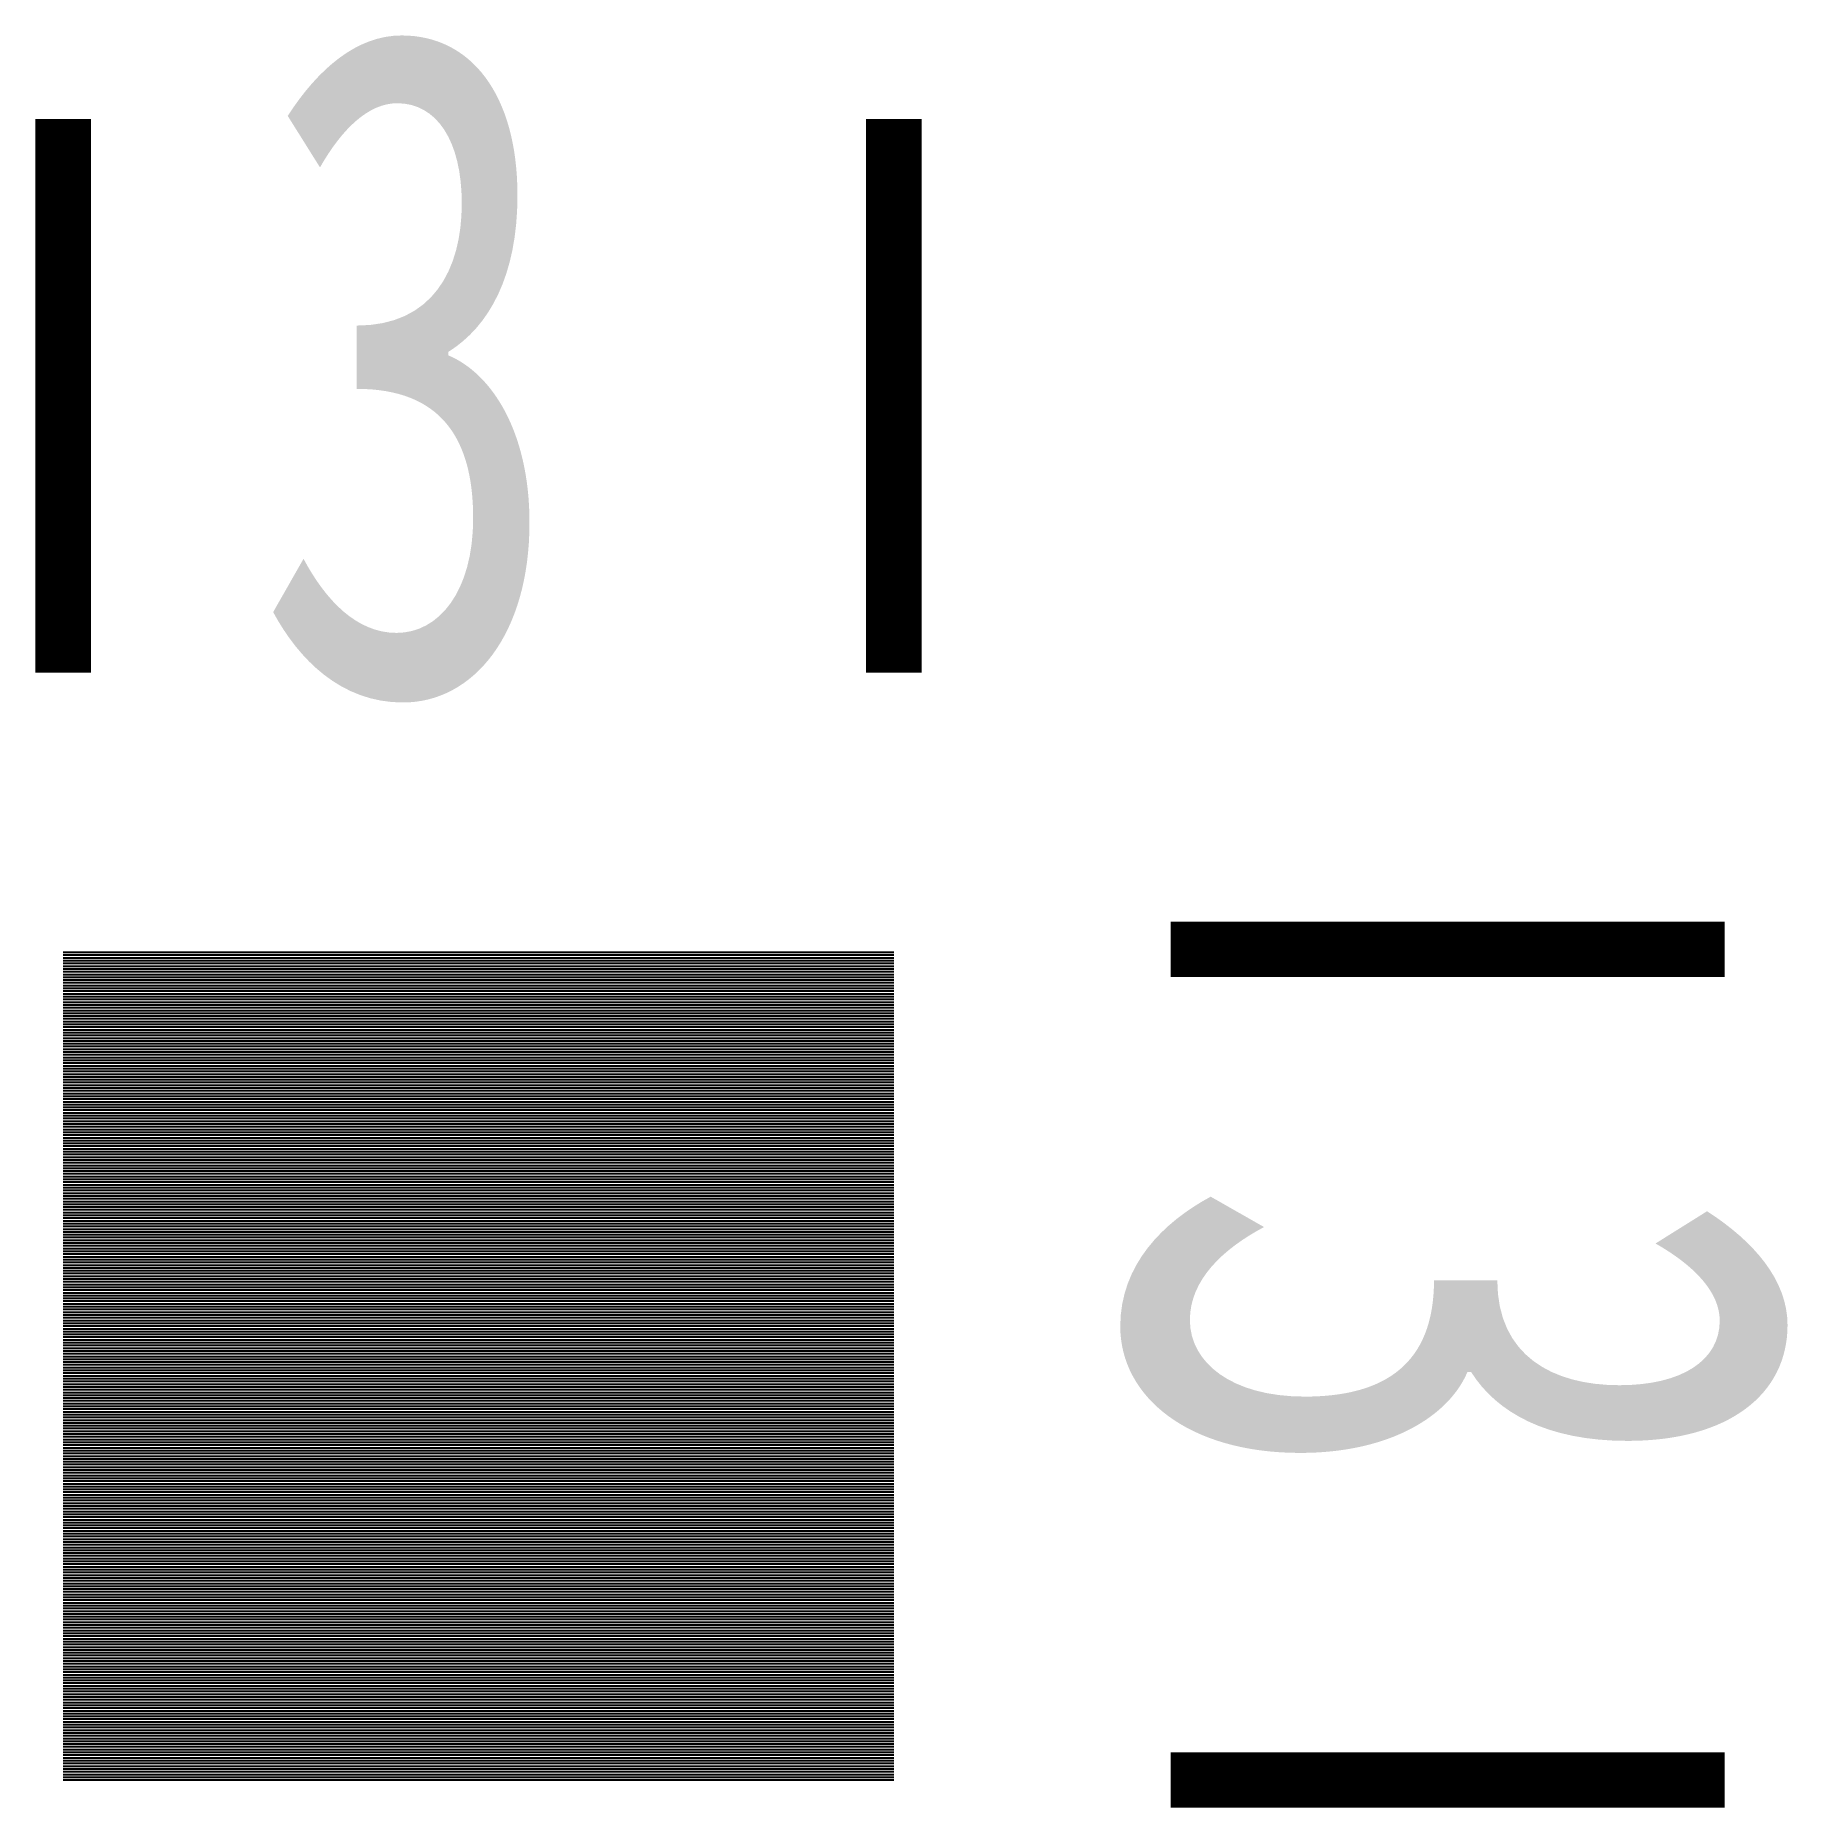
# Model space of a CAD drawing. Extents: x 6.45 to 9.62, y 2.26 to 5.46.
import ezdxf

# ---------------------------------------------------------------- set-up
doc = ezdxf.new("R2010")
doc.units = 0
doc.header["$MEASUREMENT"] = 0
doc.layers.get('0').update_dxf_attribs({"linetype": 'CONTINUOUS'})
doc.styles.add('LZ_FONTS_FS', font='hxm.ttf', dxfattribs={"width": 0.7})

msp = doc.modelspace()

# ---------------------------------------------------------------- hatches: boundary and pattern name
h = msp.add_hatch()
h.set_pattern_fill('SFS', color=256, scale=0.05, style=0, pattern_type=2)
h.set_pattern_definition([(0, (1.003119478603146, -1.193248673289315), (0, 0.005000000000000001), [])])
h.paths.add_polyline_path([(8.003119478603146, 3.806751326710685), (6.503119478603146, 3.806751326710685), (6.503119478603146, 2.306751326710685), (8.003119478603146, 2.306751326710685)])

# ---------------------------------------------------------------- linework, layer by layer
at = {"const_width": 0.1}
for points in [[(6.503119478603146, 5.306751326710685), (6.503119478603146, 4.306751326710685)], [(8.003119478603146, 5.306751326710685), (8.003119478603146, 4.306751326710685)], [(8.503119478603146, 3.806751326710685), (9.503119478603146, 3.806751326710685)], [(8.503119478603146, 2.306751326710685), (9.503119478603146, 2.306751326710685)]]:
    msp.add_lwpolyline(points, dxfattribs=at)

# ---------------------------------------------------------------- texts
at = {"insert": (6.845767835729944, 5.472410462770988), "char_height": 1.2, "width": 1.5, "attachment_point": 1, "style": 'LZ_FONTS_FS'}
msp.add_mtext('\\f宋体|b0|i0|c134|p2;3', dxfattribs=at)
at = {"insert": (9.631554127201287, 3.396773120485171), "char_height": 1.2, "width": 1.5, "attachment_point": 1, "rotation": 270, "style": 'LZ_FONTS_FS'}
msp.add_mtext('\\f宋体|b0|i0|c134|p2;3', dxfattribs=at)

doc.saveas('drawing.dxf')
